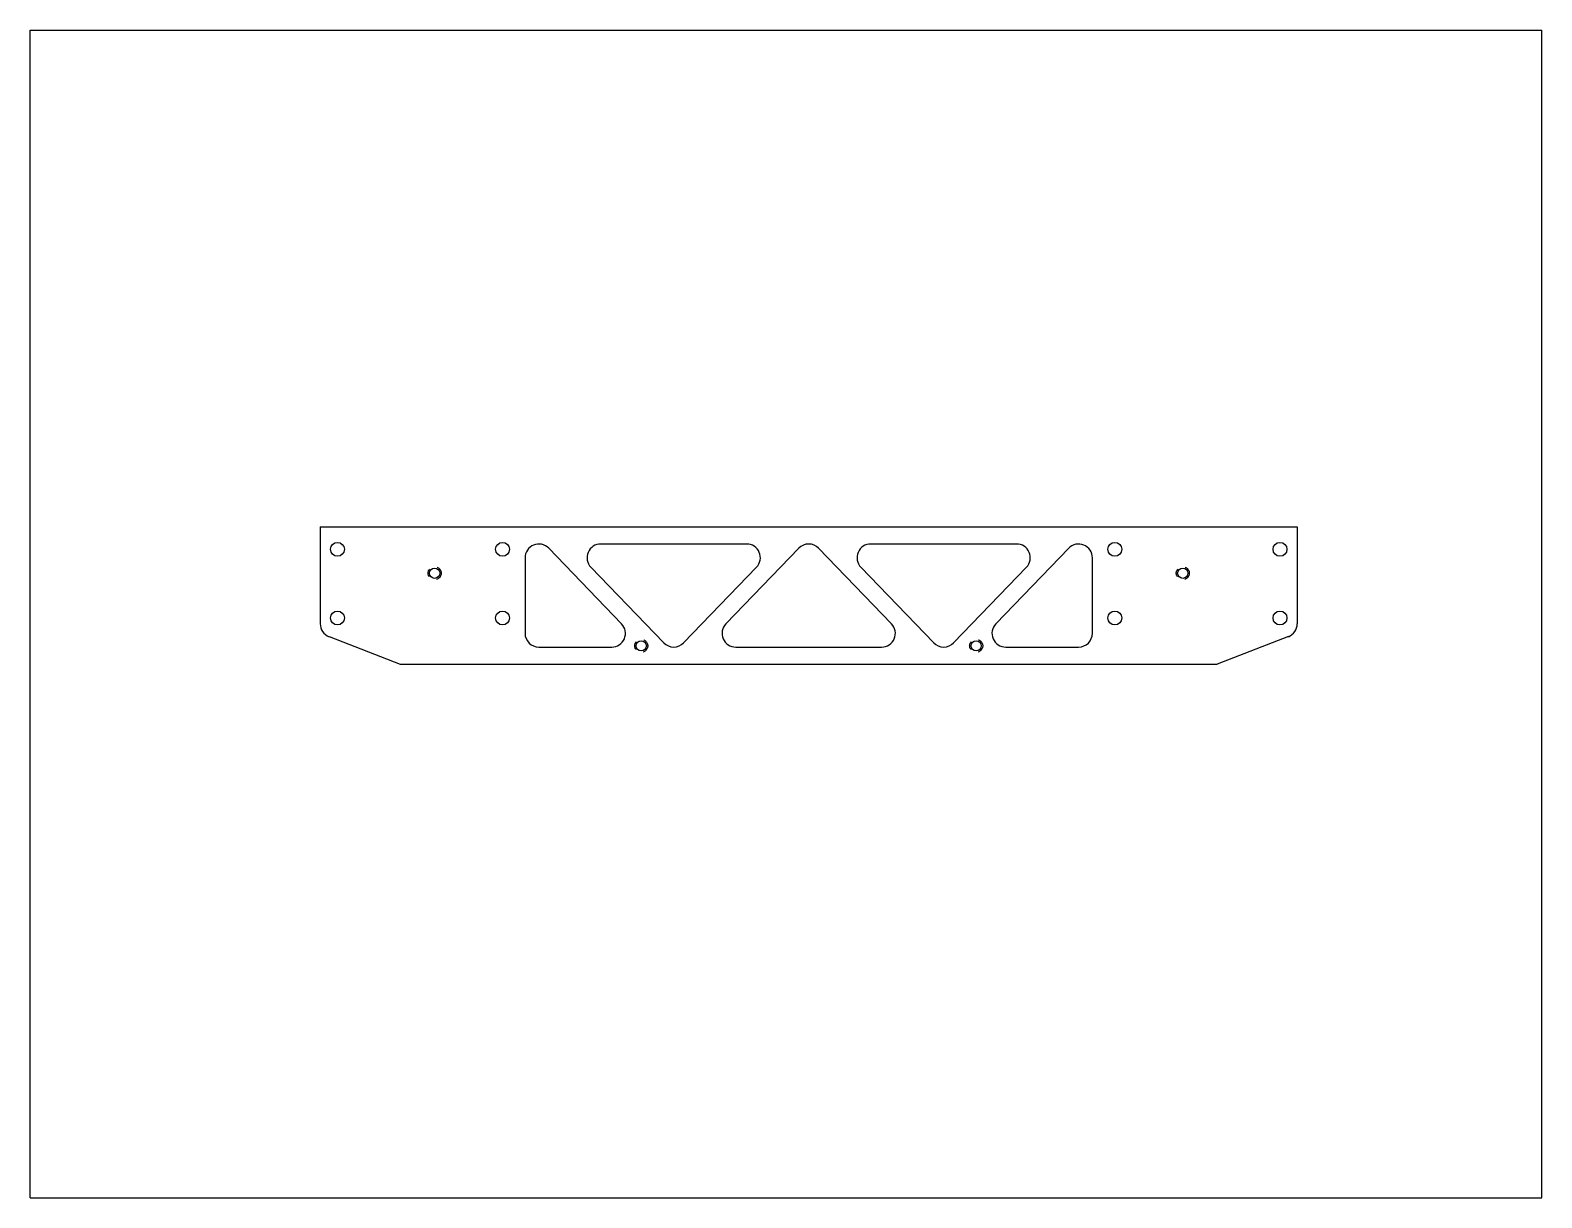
# Model space of a CAD drawing. Header units: inches. Extents: x 0 to 22, y 0 to 17.
import ezdxf

# ---------------------------------------------------------------- set-up
doc = ezdxf.new("R2010")
doc.units = ezdxf.units.IN
doc.header["$LTSCALE"] = 1.21
doc.header["$MEASUREMENT"] = 0
doc.linetypes.add('HIDDEN', pattern=[0.2, 0.1, -0.1])
doc.layers.get('0').update_dxf_attribs({"linetype": 'CONTINUOUS'})
doc.layers.add('02___PRT_ALL_AXES', color=7, linetype='CONTINUOUS')

msp = doc.modelspace()

# ---------------------------------------------------------------- linework, layer by layer
at = {"color": 7, "linetype": 'CONTINUOUS'}
for p, q in [((0, 0), (0, 17)), ((0, 17), (22, 17)), ((22, 0), (22, 17)), ((4.221, 9.769), (4.221, 8.356)), ((4.221, 9.769), (18.44, 9.769)), ((18.44, 9.769), (18.44, 8.356)), ((10.427, 9.519), (8.305, 9.519)), ((14.356, 9.519), (12.234, 9.519)), ((7.202, 9.319), (7.202, 8.219)), ((8.607, 8.358), (7.546, 9.458)), ((11.187, 9.458), (10.126, 8.358)), ((12.536, 8.358), (11.475, 9.458)), ((15.115, 9.458), (14.054, 8.358)), ((15.459, 8.219), (15.459, 9.319)), ((8.161, 9.18), (9.222, 8.08)), ((9.51, 8.08), (10.571, 9.18)), ((12.09, 9.18), (13.151, 8.08)), ((13.439, 8.08), (14.5, 9.18)), ((4.349, 8.17), (5.385, 7.769)), ((18.312, 8.17), (17.276, 7.769)), ((7.402, 8.019), (8.463, 8.019)), ((10.269, 8.019), (12.392, 8.019)), ((14.198, 8.019), (15.259, 8.019)), ((5.385, 7.769), (17.276, 7.769)), ((0, 0), (22, 0))]:
    msp.add_line(p, q, dxfattribs=at)
for centre, start, end in [((7.402, 9.319), 43.9691, 180), ((8.305, 9.319), 90, 223.9691), ((10.427, 9.319), 316.0309, 90), ((11.331, 9.319), 43.9691, 136.0309), ((12.234, 9.319), 90, 223.9691), ((14.356, 9.319), 316.0309, 90), ((15.259, 9.319), 0, 136.0309), ((4.421, 8.356), 180, 248.8447), ((7.402, 8.219), 180, 270), ((8.463, 8.219), 270, 43.9691), ((10.269, 8.219), 136.0309, 270), ((12.392, 8.219), 270, 43.9691), ((14.198, 8.219), 136.0309, 270), ((15.259, 8.219), 270, 360), ((18.24, 8.356), 291.1553, 360), ((9.366, 8.219), 223.9691, 316.0309), ((13.295, 8.219), 223.9691, 316.0309)]:
    msp.add_arc(centre, 0.2, start, end, dxfattribs=at)
at = {"layer": '02___PRT_ALL_AXES', "color": 7, "linetype": 'CONTINUOUS'}
for centre, radius in [((4.471, 9.442), 0.101), ((6.875, 9.442), 0.101), ((15.786, 9.442), 0.101), ((18.19, 9.442), 0.101), ((5.886, 9.094), 0.0747), ((16.775, 9.094), 0.0747), ((4.471, 8.442), 0.101), ((6.875, 8.442), 0.101), ((15.786, 8.442), 0.101), ((18.19, 8.442), 0.101), ((8.893, 8.036), 0.0747), ((13.768, 8.036), 0.0747)]:
    msp.add_circle(centre, radius, dxfattribs=at)
at = {"layer": '02___PRT_ALL_AXES', "color": 8, "linetype": 'HIDDEN'}
for centre in [(5.886, 9.094), (16.775, 9.094), (8.893, 8.036), (13.768, 8.036)]:
    msp.add_circle(centre, 0.095, dxfattribs=at)

doc.saveas('drawing.dxf')
